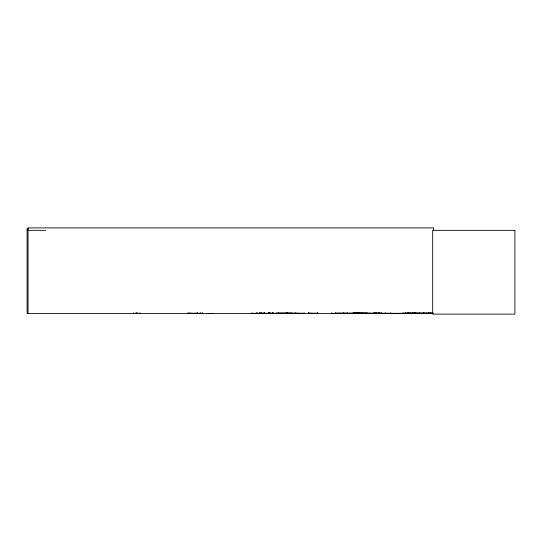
<?xml version="1.0" encoding="UTF-8"?>
<svg xmlns="http://www.w3.org/2000/svg" width="542" height="542" viewBox="0 0 542 542"><rect width="100%" height="100%" fill="white"/><g stroke="black" fill="none" stroke-linecap="round" stroke-linejoin="round"><path stroke-width="0.81" d="M187.911 313.378L202.627 313.337L187.918 313.235M259.659 313.378L259.672 312.707M373.655 313.405L374.434 312.856L374.773 313.398L375.152 313.188M352.978 313.364L353.106 313.019L380.044 313.351M354.502 313.188L354.597 313.391M354.61 313.371L354.82 313.019L354.956 313.351M357.632 313.371L357.537 313.019L357.408 313.364M357.964 313.371L357.876 313.019L357.761 313.384M359.38 313.371L359.258 313.019L359.028 313.391M415.287 313.323L374.19 313.371M375.105 313.405L375.477 313.019L375.247 313.391L374.942 312.856L374.597 313.405L374.434 313.073M376.69 313.384L376.311 313.371L376.5 312.856L377.171 313.405L377.008 312.856L376.805 313.344M378.282 313.371L378.533 313.019L378.695 313.398M378.641 313.391L379.373 312.856L379.576 313.351L379.176 313.371M379.475 313.371L379.908 313.019M381.25 313.371L381.643 313.351L381.439 312.856L380.769 313.398L380.938 312.856L381.134 313.351M405.592 313.384L405.402 312.856L405.233 313.398M405.714 313.371L405.931 313.1M432.943 313.019L408.146 313.188M408.167 313.384L407.977 312.856L407.78 313.371M408.485 313.188L408.133 313.019M408.593 313.371L408.465 313.019L408.14 313.405M409.379 313.364L409.833 313.073M409.752 313.371L409.86 313.1M410.531 313.384L410.362 313.1M412.435 313.364L412.564 313.019L413.011 313.391L412.902 313.019L412.57 313.405M413.81 313.364L413.946 313.019L414.413 313.351M428.654 313.364L429.142 313.188M430.26 313.371L430.179 313.188M430.375 313.364L430.504 313.019L430.639 313.351M331.609 313.323L347.524 313.323M251.908 313.323L278.351 313.323M353.425 313.188L353.106 313.019M378.302 313.391L378.865 312.856L379.068 313.351M411.873 313.1L411.71 313.371M28.794 228.765L27.1 228.765L27.1 313.405L432.773 313.405M27.1 230.336L45.691 230.336M276.413 313.08L292.118 313.066M335.708 313.08L367.639 313.08M402.72 313.235L433.2 313.188M433.187 313.371L331.447 313.405M304.265 313.323L295.315 313.235L304.638 313.405M278.595 313.323L295.194 313.235L251.712 313.405M317.897 313.323L308.459 313.235L318.262 313.405M390.884 313.323L353.12 313.188M412.672 313.391L412.408 312.856L412.211 313.371M379.441 313.364L379.549 312.707M433.62 230.431L433.62 227.897L28.055 227.897L28.055 313.405M428.431 312.707L428.376 313.405L428.349 312.707M423.783 312.707L423.783 313.405M423.492 312.707L423.492 313.405M419.129 312.707L419.129 313.405M415.863 312.707L415.87 313.405M415.816 312.707L415.782 313.405M415.558 312.707L415.558 313.405M414.603 312.707L414.603 313.405M405.721 312.707L405.721 313.405M402.991 312.707L402.991 313.405M390.802 312.707L390.802 313.405M385.22 312.707L385.22 313.405M373.966 312.707L373.966 313.405M361.446 312.707L361.446 313.405M356.792 312.707L356.792 313.405M347.469 312.707L347.469 313.405M343.621 312.707L343.621 313.405M335.512 312.707L335.512 313.405M331.663 312.707L331.663 313.405M317.775 312.707L317.72 313.405M317.226 312.707L317.226 313.405M308.832 312.707L308.893 313.405M308.398 312.707L308.398 313.405M304.143 312.707L304.143 313.405M295.255 312.707L295.255 313.405M287.362 312.707L287.362 313.405M286.372 312.707L286.372 313.405M278.473 312.707L278.473 313.405M273.547 312.693L273.547 313.391M272.504 312.707L272.518 313.405M272.24 312.707L272.226 313.405M270.201 312.707L270.201 313.405M269.652 312.707L269.713 313.405M269.591 312.707L269.591 313.405M268.798 312.693L268.798 313.391M268.351 312.707L268.351 313.405M264.455 312.707L264.455 313.405M264.381 312.707L264.381 313.405M263.608 312.707L263.608 313.405M261.915 312.693L261.915 313.391M261.264 312.707L261.264 313.405M260.824 312.707L260.824 313.405M259.943 312.707L259.957 313.405M257.165 312.693L257.165 313.391M256.718 312.707L256.718 313.405M251.969 312.707L251.969 313.405M212.965 313.405L207.18 313.405M202.62 312.707L202.627 313.405M200.479 312.707L200.486 313.405M197.18 312.707L197.18 313.405M197.098 312.707L197.098 313.405M190.059 312.707L190.066 313.405M187.918 312.707L187.925 313.405M139.971 312.707L139.971 313.405M137.363 312.707L137.363 313.405M136.659 312.707L136.699 313.405M135.995 312.707L135.995 313.405M133.332 312.707L133.332 313.405M358.919 313.019L359.143 313.384L358.919 313.019M407.469 312.856L407.631 313.405L407.469 312.856M514.9 230.336L432.665 230.336L432.665 314.103L514.9 314.103L514.9 230.336"/></g></svg>
